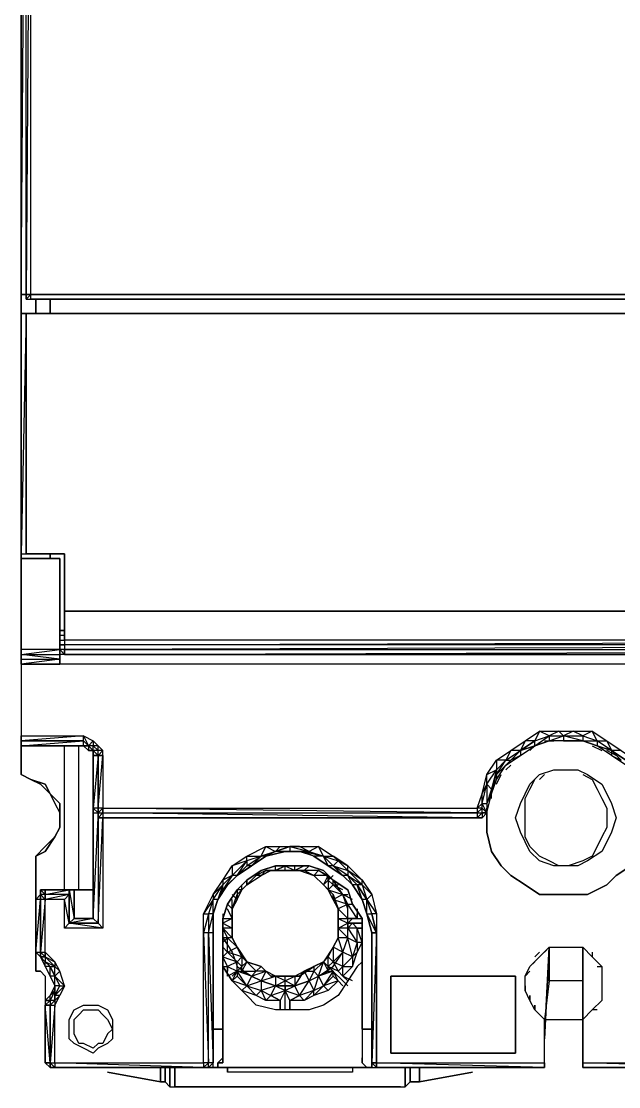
# Model space of a CAD drawing. Extents: x 0 to 106, y 0 to 161.
# Drawn here: x 0 to 38.6, y 0 to 68.8 of the extents above; entities that cross this region are included whole.
import ezdxf

# ---------------------------------------------------------------- set-up
doc = ezdxf.new("R2010")
doc.units = 0

# ---------------------------------------------------------------- blocks, each defined once
blk = doc.blocks.new('cvs-1')
at = {"flags": 128}
for points in [[(-24326.022, 27752.418), (-24326.022, 27750.559), (-24326.022, 27662.759)], [(-24220.615, 27706.194), (-24220.615, 27662.759), (-24220.925, 27662.759), (-24221.235, 27662.759), (-24325.403, 27662.759), (-24325.712, 27662.759), (-24326.022, 27662.759), (-24326.022, 27706.194)], [(-24325.403, 27662.759), (-24221.235, 27662.759), (-24221.235, 27706.194)], [(-24326.022, 27662.759), (-24325.712, 27662.759), (-24325.712, 27706.194), (-24325.403, 27706.194), (-24325.712, 27662.759), (-24325.403, 27662.759), (-24325.403, 27706.194)], [(-24325.712, 27662.759), (-24325.712, 27662.449)], [(-24325.712, 27662.449), (-24325.712, 27662.759)], [(-24325.712, 27662.759), (-24325.712, 27662.449), (-24325.403, 27662.449), (-24221.235, 27662.449), (-24220.925, 27662.449), (-24220.925, 27662.759)], [(-24221.235, 27662.759), (-24221.235, 27662.449), (-24325.403, 27662.449), (-24325.403, 27662.759)], [(-24223.094, 27638.882), (-24323.543, 27638.882), (-24326.022, 27638.882), (-24326.022, 27639.192), (-24326.022, 27639.501), (-24326.022, 27639.811), (-24326.022, 27645.699), (-24326.022, 27661.52), (-24325.712, 27661.52), (-24255.338, 27661.52)], [(-24255.338, 27661.52), (-24325.712, 27661.52), (-24325.712, 27646.009)], [(-24326.022, 27661.52), (-24326.022, 27645.699), (-24326.022, 27639.811)], [(-24325.712, 27661.52), (-24326.022, 27661.52), (-24326.022, 27646.009)], [(-24326.022, 27646.009), (-24325.712, 27646.009)], [(-24220.615, 27631.737), (-24220.615, 27634.234), (-24220.615, 27638.882), (-24220.615, 27639.192), (-24220.615, 27639.501), (-24220.615, 27639.811), (-24220.615, 27644.769), (-24220.615, 27645.079), (-24220.615, 27645.389), (-24220.615, 27645.699), (-24223.094, 27645.699), (-24223.094, 27645.389), (-24223.094, 27645.079), (-24223.094, 27644.769), (-24223.094, 27639.811), (-24223.094, 27639.501), (-24223.094, 27639.192), (-24223.094, 27638.882), (-24323.543, 27638.882), (-24323.543, 27639.501)], [(-24323.543, 27641.051), (-24323.543, 27640.741), (-24323.543, 27640.431), (-24323.543, 27640.121), (-24323.543, 27639.811), (-24323.543, 27639.501), (-24323.543, 27639.811), (-24323.543, 27645.699), (-24323.543, 27639.811), (-24323.543, 27639.501)], [(-24226.502, 27641.051), (-24226.502, 27642.29), (-24323.234, 27642.29), (-24323.234, 27646.009), (-24323.234, 27642.29), (-24226.502, 27642.29), (-24226.502, 27645.079), (-24226.502, 27645.699), (-24226.192, 27646.009), (-24225.573, 27646.009), (-24225.263, 27646.009), (-24224.953, 27646.009), (-24224.643, 27645.699), (-24224.643, 27645.079), (-24224.643, 27642.29), (-24224.643, 27640.431), (-24224.643, 27640.121), (-24224.643, 27639.811), (-24224.643, 27639.501), (-24223.404, 27639.501)], [(-24323.543, 27640.741), (-24323.234, 27640.741)], [(-24323.543, 27640.431), (-24323.234, 27640.431), (-24323.234, 27640.121), (-24225.883, 27640.431), (-24225.883, 27640.121), (-24323.234, 27640.121), (-24323.234, 27639.811)], [(-24323.234, 27639.501), (-24225.883, 27639.811), (-24225.883, 27639.501), (-24323.234, 27639.501), (-24323.234, 27639.811), (-24225.883, 27639.811), (-24225.883, 27640.121), (-24323.234, 27639.811), (-24323.543, 27639.811), (-24323.234, 27639.501), (-24323.543, 27639.501)], [(-24326.022, 27639.501), (-24326.022, 27639.192), (-24323.543, 27639.192)], [(-24326.022, 27639.192), (-24326.022, 27638.882)], [(-24326.022, 27638.882), (-24326.022, 27634.234), (-24326.022, 27631.737)], [(-24326.022, 27638.882), (-24326.022, 27634.234)], [(-24320.755, 27629.568), (-24296.567, 27629.568), (-24296.257, 27630.497), (-24295.948, 27631.737), (-24295.328, 27632.666), (-24294.398, 27633.286), (-24293.469, 27633.924), (-24292.539, 27634.544), (-24291.3, 27634.544), (-24290.37, 27634.544), (-24289.131, 27634.544), (-24288.201, 27633.924), (-24287.271, 27633.286), (-24286.342, 27632.666), (-24285.722, 27631.737), (-24286.342, 27632.047), (-24286.032, 27631.117), (-24285.722, 27631.737), (-24285.412, 27630.497), (-24285.102, 27629.568), (-24285.102, 27629.258), (-24285.102, 27628.948), (-24285.412, 27628.948)], [(-24321.994, 27633.596), (-24325.403, 27633.596), (-24325.712, 27633.596), (-24326.022, 27633.596), (-24326.022, 27633.924), (-24321.994, 27633.924), (-24321.994, 27634.234), (-24326.022, 27633.924), (-24326.022, 27634.234), (-24321.994, 27634.234), (-24321.374, 27633.924), (-24321.064, 27633.596)], [(-24324.473, 27624.3), (-24324.783, 27624.3), (-24324.783, 27623.99), (-24325.093, 27623.68), (-24325.093, 27626.469), (-24324.473, 27626.779), (-24323.853, 27627.709), (-24323.543, 27628.328), (-24323.543, 27629.258), (-24323.543, 27629.878), (-24324.163, 27630.497), (-24324.473, 27631.117), (-24325.403, 27631.427), (-24326.022, 27631.737), (-24326.022, 27634.234), (-24326.022, 27633.924), (-24326.022, 27633.596), (-24321.994, 27633.924), (-24326.022, 27633.924), (-24326.022, 27633.596)], [(-24321.994, 27634.234), (-24321.684, 27633.596), (-24321.374, 27633.924), (-24321.374, 27633.596)], [(-24290.68, 27633.924), (-24290.99, 27633.924), (-24291.919, 27633.924), (-24292.849, 27633.596), (-24293.779, 27633.286), (-24292.849, 27633.596), (-24291.919, 27633.924), (-24290.99, 27634.234)], [(-24292.849, 27633.596), (-24292.849, 27633.924), (-24293.779, 27633.286)], [(-24292.229, 27633.924), (-24291.609, 27633.924)], [(-24286.962, 27632.356), (-24287.891, 27632.976), (-24288.821, 27633.596), (-24289.75, 27633.924), (-24290.99, 27633.924), (-24291.919, 27633.924), (-24290.99, 27634.234), (-24290.99, 27633.924), (-24289.75, 27633.924), (-24288.821, 27633.924), (-24288.821, 27633.596), (-24289.75, 27633.924), (-24288.821, 27633.596), (-24287.891, 27633.286), (-24288.821, 27633.924), (-24288.201, 27633.924), (-24287.891, 27633.286), (-24287.271, 27632.666)], [(-24286.962, 27632.666), (-24287.891, 27633.286), (-24286.962, 27632.666)], [(-24287.271, 27633.286), (-24287.891, 27633.286), (-24287.891, 27632.976), (-24287.271, 27632.666)], [(-24290.06, 27633.924), (-24289.44, 27633.924)], [(-24321.994, 27633.596), (-24325.712, 27633.596), (-24325.403, 27633.596), (-24321.994, 27633.596), (-24321.684, 27633.286), (-24321.374, 27633.286), (-24321.374, 27632.976), (-24321.374, 27629.568), (-24321.374, 27622.441), (-24322.614, 27622.441), (-24322.924, 27622.131)], [(-24323.234, 27624.3), (-24323.234, 27633.596)], [(-24322.304, 27624.3), (-24322.304, 27633.596)], [(-24321.684, 27633.596), (-24321.994, 27633.596)], [(-24321.064, 27632.976), (-24321.374, 27629.568), (-24321.374, 27632.976), (-24321.064, 27632.976), (-24320.755, 27633.286), (-24321.064, 27633.286)], [(-24320.755, 27632.976), (-24320.755, 27633.286), (-24321.064, 27633.596)], [(-24320.755, 27628.948), (-24296.567, 27628.948), (-24296.257, 27628.948), (-24295.948, 27629.258), (-24295.638, 27630.497), (-24295.638, 27630.807), (-24295.948, 27629.878), (-24295.638, 27630.497), (-24295.328, 27631.427), (-24294.708, 27632.356), (-24293.779, 27632.976), (-24292.849, 27633.596), (-24293.159, 27633.286)], [(-24294.708, 27632.666), (-24294.398, 27632.666), (-24293.779, 27633.286), (-24294.088, 27632.976)], [(-24289.131, 27633.596), (-24288.511, 27633.286)], [(-24287.581, 27632.976), (-24288.201, 27633.286)], [(-24295.328, 27632.047), (-24295.328, 27631.737), (-24294.708, 27632.666)], [(-24326.022, 27631.737), (-24325.403, 27631.427), (-24324.473, 27631.117), (-24324.163, 27630.497), (-24323.543, 27629.878), (-24323.543, 27629.258), (-24323.543, 27628.328), (-24323.853, 27627.709), (-24324.473, 27626.779), (-24325.093, 27626.469), (-24325.093, 27623.68), (-24325.093, 27620.272), (-24324.783, 27620.272), (-24324.783, 27623.68)], [(-24296.567, 27629.568), (-24296.257, 27629.878), (-24296.257, 27630.497), (-24295.948, 27631.117), (-24295.948, 27631.737), (-24295.328, 27632.047)], [(-24295.638, 27630.187), (-24295.638, 27630.807), (-24295.948, 27631.117), (-24295.328, 27632.047), (-24295.638, 27630.807)], [(-24295.328, 27631.117), (-24295.018, 27631.737)], [(-24294.708, 27632.047), (-24294.398, 27632.356)], [(-24289.75, 27631.737), (-24289.131, 27631.427), (-24288.821, 27630.807), (-24288.511, 27630.187), (-24288.201, 27629.568), (-24288.201, 27628.328), (-24288.511, 27627.709), (-24288.821, 27627.089), (-24289.131, 27626.469), (-24289.75, 27626.159), (-24290.68, 27625.849), (-24291.3, 27625.849), (-24291.919, 27626.159), (-24292.539, 27626.469), (-24293.159, 27627.089), (-24293.469, 27627.709), (-24293.469, 27628.328), (-24293.469, 27629.568), (-24293.469, 27630.187), (-24293.159, 27630.807), (-24292.849, 27631.427)], [(-24292.539, 27631.427), (-24292.229, 27631.737)], [(-24324.783, 27631.117), (-24324.163, 27630.497), (-24323.853, 27629.878), (-24323.543, 27629.258), (-24323.543, 27628.328), (-24323.853, 27627.709), (-24324.473, 27627.089)], [(-24324.783, 27631.117), (-24324.163, 27630.497), (-24323.853, 27629.878), (-24323.543, 27629.258), (-24323.543, 27628.328), (-24323.853, 27627.709), (-24324.473, 27627.089)], [(-24296.257, 27629.568), (-24296.257, 27629.878), (-24295.948, 27631.117), (-24295.948, 27629.878), (-24295.948, 27629.258), (-24296.257, 27628.948)], [(-24321.374, 27629.568), (-24321.374, 27622.441), (-24321.374, 27629.258), (-24321.374, 27622.441), (-24321.064, 27628.948), (-24321.064, 27622.131), (-24320.755, 27628.948), (-24320.755, 27621.821), (-24323.234, 27621.821), (-24323.234, 27623.68), (-24324.473, 27623.68), (-24324.783, 27623.68)], [(-24321.374, 27629.568), (-24321.064, 27629.258)], [(-24321.374, 27629.258), (-24321.064, 27629.258), (-24321.064, 27628.948), (-24320.755, 27629.258), (-24320.755, 27628.948), (-24296.567, 27628.948), (-24296.257, 27628.948), (-24295.948, 27629.258), (-24296.257, 27629.258), (-24295.948, 27629.258), (-24296.257, 27629.568), (-24296.567, 27629.568), (-24296.567, 27629.258), (-24320.755, 27629.568), (-24321.064, 27629.258), (-24320.755, 27629.258), (-24321.064, 27628.948), (-24321.064, 27629.258)], [(-24295.948, 27628.948), (-24295.948, 27629.568)], [(-24286.652, 27625.849), (-24287.581, 27625.23), (-24288.201, 27624.61), (-24289.44, 27623.99), (-24290.37, 27623.99), (-24291.3, 27623.99), (-24292.539, 27623.99), (-24293.469, 27624.61), (-24294.398, 27625.23), (-24295.018, 27625.849), (-24295.638, 27626.779), (-24295.948, 27628.018), (-24295.948, 27628.948), (-24295.948, 27629.258), (-24295.948, 27628.948), (-24295.948, 27628.018), (-24295.638, 27626.779), (-24295.018, 27625.849), (-24294.398, 27625.23), (-24293.469, 27624.61), (-24292.539, 27623.99), (-24291.3, 27623.99), (-24290.37, 27623.99), (-24289.44, 27623.99), (-24288.201, 27624.61), (-24287.581, 27625.23), (-24286.652, 27625.849)], [(-24323.853, 27613.127), (-24323.853, 27616.845), (-24324.163, 27613.127), (-24323.853, 27613.127), (-24314.248, 27613.127), (-24314.248, 27621.511), (-24314.248, 27622.751), (-24313.628, 27623.99), (-24313.008, 27624.92), (-24312.388, 27625.849), (-24311.459, 27626.469), (-24310.219, 27627.089), (-24309.29, 27627.089), (-24308.05, 27627.089), (-24306.811, 27627.089), (-24305.863, 27626.469)], [(-24312.079, 27625.23), (-24311.149, 27625.849), (-24311.459, 27625.849), (-24310.529, 27626.469), (-24311.149, 27625.849), (-24310.219, 27626.469), (-24310.529, 27626.469), (-24310.219, 27627.089), (-24309.6, 27626.779), (-24310.529, 27626.469), (-24309.6, 27626.779), (-24310.219, 27626.469), (-24308.98, 27626.779), (-24309.6, 27626.779), (-24309.29, 27627.089), (-24308.67, 27627.089), (-24309.6, 27626.779)], [(-24303.384, 27621.511), (-24303.074, 27621.511), (-24303.074, 27613.127), (-24292.229, 27613.127), (-24292.229, 27615.916), (-24292.849, 27616.535), (-24293.159, 27617.155), (-24293.469, 27617.793), (-24293.469, 27618.723), (-24293.159, 27619.342), (-24292.539, 27619.962), (-24291.919, 27620.582), (-24291.3, 27620.582), (-24290.37, 27620.582), (-24289.75, 27620.582), (-24289.131, 27619.962), (-24288.511, 27619.342), (-24288.511, 27618.723), (-24288.511, 27617.793), (-24288.511, 27617.155), (-24289.131, 27616.535), (-24289.75, 27615.916), (-24289.75, 27613.127), (-24278.905, 27613.127)], [(-24303.384, 27613.127), (-24303.384, 27621.511), (-24303.694, 27622.751), (-24304.004, 27623.68), (-24304.624, 27624.61), (-24305.243, 27625.23), (-24306.191, 27625.849), (-24307.121, 27626.469), (-24308.05, 27626.779), (-24308.98, 27626.779), (-24310.219, 27626.469), (-24311.149, 27625.849), (-24312.079, 27625.23), (-24312.698, 27624.61), (-24313.318, 27623.68), (-24313.628, 27622.751), (-24313.628, 27621.511), (-24313.628, 27622.751), (-24313.628, 27623.68), (-24313.938, 27622.751), (-24313.938, 27621.511), (-24313.628, 27622.751), (-24313.938, 27622.751)], [(-24306.501, 27626.469), (-24305.863, 27626.469)], [(-24304.004, 27615.296), (-24304.004, 27621.511), (-24304.004, 27622.441), (-24304.624, 27623.371), (-24304.933, 27624.3), (-24305.863, 27624.92), (-24306.501, 27625.54), (-24307.431, 27625.849), (-24308.67, 27625.849), (-24309.6, 27625.849), (-24310.529, 27625.54), (-24311.459, 27624.92), (-24312.079, 27624.3), (-24312.698, 27623.371), (-24313.008, 27622.441), (-24313.008, 27621.511), (-24313.008, 27615.296), (-24313.008, 27613.437), (-24313.008, 27613.127), (-24313.318, 27613.127), (-24313.318, 27612.817), (-24313.628, 27612.817), (-24313.628, 27613.127), (-24313.938, 27613.127), (-24314.248, 27613.127), (-24314.248, 27612.817), (-24323.853, 27613.127), (-24323.853, 27612.817), (-24324.163, 27612.817), (-24323.853, 27612.817), (-24324.163, 27613.127)], [(-24313.008, 27624.3), (-24312.698, 27624.61), (-24313.318, 27623.68), (-24313.008, 27624.3), (-24313.008, 27624.61), (-24312.388, 27625.23), (-24313.008, 27624.3), (-24312.079, 27625.23), (-24312.698, 27624.61), (-24312.079, 27625.23), (-24312.388, 27625.23), (-24311.459, 27626.159), (-24312.388, 27625.849), (-24312.388, 27625.23), (-24313.008, 27624.92), (-24313.008, 27624.61), (-24313.628, 27623.99), (-24313.628, 27623.68), (-24314.248, 27622.751), (-24313.938, 27622.751), (-24314.248, 27621.511)], [(-24313.008, 27615.296), (-24313.008, 27621.511), (-24313.008, 27622.441), (-24312.698, 27623.371), (-24312.079, 27624.3), (-24311.459, 27624.92), (-24310.529, 27625.54), (-24309.6, 27625.849), (-24308.67, 27625.849), (-24307.431, 27625.849), (-24306.501, 27625.54), (-24305.863, 27624.92), (-24304.933, 27624.3), (-24304.624, 27623.371), (-24304.004, 27622.441), (-24304.004, 27621.511), (-24304.004, 27615.296)], [(-24313.008, 27622.751), (-24313.008, 27622.131), (-24313.008, 27621.201), (-24312.388, 27620.272), (-24312.079, 27619.342), (-24311.149, 27618.723), (-24310.529, 27618.413), (-24309.6, 27618.103), (-24308.36, 27618.103), (-24307.431, 27618.413), (-24306.811, 27618.723), (-24305.863, 27619.342), (-24305.243, 27620.272), (-24304.933, 27621.201), (-24304.933, 27622.131), (-24304.933, 27623.061), (-24305.243, 27623.99), (-24305.863, 27624.92), (-24306.811, 27625.54), (-24306.191, 27625.23), (-24307.121, 27625.23), (-24306.501, 27624.61), (-24306.191, 27625.23)], [(-24312.388, 27623.061), (-24312.388, 27622.441), (-24312.388, 27622.131), (-24312.388, 27623.061), (-24312.079, 27623.99), (-24311.459, 27624.61), (-24310.529, 27625.23), (-24309.909, 27625.54), (-24308.98, 27625.54), (-24308.05, 27625.54), (-24307.121, 27625.23), (-24306.501, 27624.61), (-24305.863, 27623.99), (-24305.553, 27623.061), (-24305.553, 27622.131), (-24305.553, 27621.201), (-24305.863, 27620.582), (-24306.501, 27619.652), (-24307.121, 27619.342), (-24308.05, 27618.723), (-24308.98, 27618.723), (-24309.909, 27618.723), (-24310.529, 27619.342), (-24311.459, 27619.652), (-24312.079, 27620.582), (-24312.388, 27621.201)], [(-24310.219, 27625.54), (-24309.909, 27625.54), (-24310.529, 27625.23), (-24310.219, 27625.54), (-24310.839, 27625.23), (-24310.529, 27625.54)], [(-24309.909, 27625.54), (-24308.98, 27625.54), (-24309.6, 27625.54), (-24310.219, 27625.54), (-24309.909, 27625.54), (-24309.6, 27625.54), (-24309.6, 27625.849)], [(-24308.98, 27625.54), (-24308.98, 27625.849), (-24308.36, 27625.54), (-24308.36, 27625.849)], [(-24307.74, 27625.849), (-24308.36, 27625.54), (-24307.74, 27625.54), (-24307.431, 27625.849)], [(-24305.553, 27626.159), (-24304.933, 27625.54), (-24304.933, 27625.849), (-24304.004, 27624.92)], [(-24311.769, 27624.3), (-24311.459, 27624.61), (-24311.459, 27624.92), (-24311.459, 27624.61), (-24311.149, 27624.92)], [(-24306.501, 27624.61), (-24305.863, 27623.99), (-24306.191, 27624.3), (-24305.863, 27624.61), (-24306.191, 27624.92)], [(-24305.553, 27621.821), (-24305.553, 27622.441), (-24304.933, 27622.131), (-24304.933, 27622.441), (-24304.933, 27623.371), (-24305.243, 27623.99), (-24305.863, 27624.61), (-24305.863, 27624.92)], [(-24304.004, 27624.92), (-24303.384, 27623.99), (-24303.074, 27622.751), (-24303.074, 27621.511), (-24303.384, 27622.751)], [(-24322.924, 27622.131), (-24323.234, 27623.68), (-24322.924, 27623.99), (-24324.473, 27623.68), (-24324.473, 27623.99), (-24324.473, 27624.3), (-24324.473, 27623.99), (-24324.473, 27623.68), (-24324.783, 27623.99)], [(-24322.924, 27622.131), (-24322.924, 27624.3), (-24322.614, 27622.441), (-24322.614, 27624.3), (-24324.473, 27624.3), (-24322.614, 27624.3), (-24324.473, 27624.3), (-24322.614, 27624.3), (-24321.374, 27624.3), (-24322.614, 27624.3), (-24322.614, 27622.441)], [(-24312.388, 27623.061), (-24312.079, 27623.99), (-24312.079, 27623.68), (-24311.769, 27624.3), (-24312.079, 27624.3), (-24312.079, 27623.68), (-24312.388, 27623.99)], [(-24311.769, 27624.3), (-24311.769, 27624.61)], [(-24305.243, 27624.3), (-24305.863, 27624.61), (-24305.553, 27624.61)], [(-24324.783, 27623.68), (-24324.783, 27623.99), (-24325.093, 27623.68)], [(-24312.388, 27623.061), (-24312.388, 27623.68)], [(-24304.624, 27623.68), (-24305.243, 27623.99), (-24304.933, 27623.99)], [(-24303.694, 27622.751), (-24303.694, 27623.68)], [(-24313.008, 27620.892), (-24312.698, 27621.201), (-24313.008, 27621.821), (-24313.008, 27622.131), (-24313.008, 27622.441), (-24312.388, 27622.441), (-24312.698, 27623.061)], [(-24312.388, 27622.441), (-24312.388, 27623.061), (-24312.698, 27623.371)], [(-24312.388, 27621.201), (-24312.388, 27621.821), (-24312.388, 27622.131), (-24312.388, 27623.061)], [(-24304.933, 27621.821), (-24304.624, 27622.131), (-24304.933, 27622.131), (-24304.624, 27622.441), (-24304.933, 27622.441), (-24304.314, 27622.441), (-24304.933, 27623.371), (-24304.624, 27623.371)], [(-24304.314, 27623.061), (-24304.314, 27622.441), (-24304.624, 27622.441), (-24304.004, 27622.441)], [(-24322.924, 27622.131), (-24321.064, 27622.131), (-24320.755, 27621.821), (-24322.924, 27622.131), (-24323.234, 27621.821)], [(-24321.064, 27622.131), (-24321.374, 27622.441), (-24322.924, 27622.131)], [(-24306.191, 27619.962), (-24305.863, 27620.582), (-24305.863, 27619.652), (-24305.553, 27619.032), (-24305.243, 27619.342), (-24305.863, 27619.652), (-24305.243, 27620.272), (-24305.553, 27621.201), (-24305.553, 27621.821), (-24305.553, 27621.201), (-24305.553, 27622.131), (-24305.553, 27621.821), (-24304.933, 27621.201), (-24304.933, 27621.821), (-24305.553, 27621.821), (-24304.933, 27622.131), (-24304.933, 27621.821)], [(-24304.933, 27622.131), (-24304.004, 27622.131), (-24304.624, 27622.131), (-24304.314, 27621.821)], [(-24304.314, 27622.441), (-24304.314, 27622.751)], [(-24304.004, 27620.892), (-24304.314, 27621.821)], [(-24312.388, 27618.413), (-24312.079, 27619.032), (-24311.769, 27619.342), (-24312.079, 27619.032), (-24312.698, 27618.723), (-24312.698, 27619.342), (-24312.079, 27619.032), (-24312.079, 27619.652), (-24312.698, 27620.272), (-24312.698, 27621.201), (-24313.008, 27621.201)], [(-24305.243, 27619.342), (-24304.624, 27619.962), (-24305.243, 27620.272), (-24304.933, 27621.201), (-24305.553, 27621.201)], [(-24325.093, 27620.272), (-24324.783, 27619.962), (-24324.473, 27619.342), (-24324.163, 27618.723), (-24323.853, 27618.103), (-24324.163, 27617.465), (-24324.473, 27617.155), (-24324.473, 27616.845), (-24324.473, 27613.127), (-24324.163, 27612.817), (-24323.853, 27612.817), (-24314.248, 27612.817), (-24313.938, 27612.817), (-24313.628, 27612.817), (-24313.628, 27613.127)], [(-24323.234, 27618.103), (-24323.543, 27619.032), (-24323.853, 27619.652), (-24324.473, 27620.272)], [(-24313.008, 27620.582), (-24312.698, 27620.272), (-24313.008, 27619.962)], [(-24311.769, 27619.962), (-24312.079, 27620.582), (-24311.459, 27619.652), (-24311.769, 27619.962), (-24311.459, 27619.652), (-24310.839, 27619.032), (-24310.529, 27619.342), (-24310.219, 27619.032), (-24310.529, 27618.413), (-24310.529, 27617.793)], [(-24305.553, 27618.413), (-24306.501, 27618.103), (-24305.863, 27618.723), (-24305.553, 27618.413), (-24305.863, 27619.032), (-24306.191, 27619.342), (-24305.863, 27619.652), (-24306.191, 27619.962), (-24305.863, 27620.582), (-24306.501, 27619.652), (-24306.191, 27619.032), (-24306.191, 27619.342)], [(-24305.243, 27618.723), (-24305.243, 27619.342), (-24305.243, 27620.272), (-24305.863, 27620.582)], [(-24292.849, 27619.962), (-24292.539, 27620.272)], [(-24292.229, 27620.272), (-24291.919, 27620.582)], [(-24291.3, 27620.582), (-24290.99, 27620.582)], [(-24290.68, 27620.582), (-24290.37, 27620.582)], [(-24290.06, 27620.582), (-24289.75, 27620.582)], [(-24289.131, 27620.272), (-24289.131, 27619.962)], [(-24324.783, 27619.962), (-24324.473, 27619.342), (-24324.473, 27619.652), (-24324.783, 27619.962), (-24324.473, 27619.962), (-24324.473, 27619.652)], [(-24313.008, 27619.342), (-24312.698, 27619.342), (-24312.698, 27619.032)], [(-24312.388, 27618.723), (-24311.769, 27619.342)], [(-24304.314, 27619.342), (-24304.933, 27618.413), (-24305.553, 27617.465), (-24306.501, 27616.845), (-24307.431, 27616.535), (-24308.67, 27616.535), (-24309.6, 27616.535), (-24310.839, 27616.845), (-24311.459, 27617.465), (-24312.388, 27618.413)], [(-24304.314, 27619.342), (-24304.933, 27618.413), (-24305.553, 27617.465), (-24306.501, 27616.845), (-24307.431, 27616.535), (-24308.67, 27616.535), (-24309.6, 27616.535), (-24310.839, 27616.845), (-24311.459, 27617.465), (-24312.388, 27618.413)], [(-24308.98, 27616.535), (-24308.98, 27618.103), (-24308.98, 27617.793), (-24308.36, 27618.103), (-24308.98, 27618.103), (-24308.98, 27618.413), (-24309.6, 27618.723), (-24308.98, 27618.723), (-24309.909, 27618.723), (-24309.6, 27618.723), (-24309.6, 27618.103), (-24310.529, 27618.413), (-24309.6, 27618.723), (-24310.219, 27619.032), (-24309.909, 27618.723), (-24310.529, 27619.342)], [(-24307.121, 27619.342), (-24307.121, 27619.032), (-24306.811, 27618.723), (-24306.501, 27618.103), (-24306.191, 27617.793), (-24307.121, 27617.465), (-24307.74, 27617.155), (-24308.67, 27617.155), (-24308.05, 27617.465), (-24308.67, 27617.155), (-24308.98, 27617.793), (-24308.05, 27617.465), (-24308.36, 27618.103)], [(-24308.36, 27618.723), (-24307.74, 27619.032), (-24308.05, 27618.723), (-24307.121, 27619.342), (-24307.74, 27619.032), (-24307.121, 27619.032), (-24307.431, 27618.413), (-24306.811, 27618.723), (-24307.121, 27617.793), (-24306.501, 27618.103), (-24307.121, 27617.465), (-24307.121, 27617.793), (-24308.05, 27617.465)], [(-24306.811, 27618.723), (-24306.501, 27619.652), (-24307.121, 27619.032)], [(-24304.933, 27618.413), (-24305.243, 27618.723), (-24305.553, 27619.032), (-24306.191, 27619.342), (-24304.933, 27618.103)], [(-24293.159, 27619.342), (-24292.849, 27619.652)], [(-24288.821, 27619.342), (-24288.511, 27619.342)], [(-24324.473, 27618.723), (-24324.783, 27619.032), (-24325.093, 27619.032), (-24324.783, 27619.032), (-24324.473, 27618.723), (-24324.473, 27613.437)], [(-24325.093, 27619.032), (-24324.783, 27619.032), (-24324.473, 27618.723), (-24324.473, 27613.437)], [(-24323.853, 27618.723), (-24323.543, 27618.103), (-24323.853, 27618.103), (-24323.853, 27617.465), (-24323.543, 27618.103), (-24323.234, 27618.103), (-24323.543, 27617.465), (-24323.853, 27617.465), (-24323.853, 27617.155)], [(-24311.769, 27619.032), (-24310.839, 27619.032), (-24311.149, 27618.723), (-24311.459, 27618.103)], [(-24311.459, 27618.103), (-24310.529, 27618.413), (-24311.149, 27618.723), (-24310.219, 27619.032), (-24310.839, 27619.032)], [(-24309.6, 27618.103), (-24308.98, 27618.413), (-24309.6, 27618.723)], [(-24308.98, 27618.413), (-24308.98, 27618.723)], [(-24305.553, 27618.413), (-24305.863, 27618.723), (-24305.863, 27619.032), (-24306.501, 27618.103)], [(-24304.624, 27618.413), (-24305.243, 27618.723)], [(-24303.384, 27612.817), (-24303.074, 27612.817), (-24303.384, 27613.127), (-24303.384, 27612.817), (-24303.074, 27612.817), (-24292.229, 27612.817), (-24292.229, 27613.127), (-24292.229, 27615.916), (-24292.849, 27616.535), (-24292.849, 27616.845), (-24292.849, 27616.535), (-24293.159, 27617.155), (-24293.159, 27617.465), (-24293.159, 27617.155), (-24293.469, 27617.793), (-24293.469, 27618.103), (-24293.469, 27617.793), (-24293.469, 27618.723)], [(-24302.145, 27618.413), (-24302.145, 27614.056), (-24302.145, 27613.747), (-24301.835, 27613.747), (-24294.398, 27613.747), (-24294.088, 27613.747), (-24294.088, 27614.056), (-24294.088, 27618.413), (-24294.088, 27618.723), (-24294.398, 27618.723), (-24301.835, 27618.723), (-24302.145, 27618.723), (-24302.145, 27618.413), (-24302.145, 27614.056)], [(-24288.511, 27618.723), (-24288.511, 27618.413)], [(-24310.529, 27617.793), (-24309.909, 27617.465), (-24309.29, 27617.155), (-24310.219, 27617.155), (-24310.839, 27617.465), (-24311.769, 27617.793), (-24311.459, 27618.103), (-24312.388, 27618.413), (-24311.769, 27617.793)], [(-24306.191, 27617.793), (-24305.553, 27618.413)], [(-24288.511, 27618.103), (-24288.511, 27617.793)], [(-24288.511, 27617.465), (-24288.511, 27617.155)], [(-24324.473, 27616.845), (-24324.163, 27617.155), (-24324.163, 27616.845), (-24323.853, 27616.845)], [(-24324.163, 27613.127), (-24324.473, 27613.127), (-24324.163, 27613.127), (-24324.473, 27616.845)], [(-24323.853, 27617.155), (-24324.163, 27617.155)], [(-24324.473, 27615.916), (-24324.473, 27613.437)], [(-24324.473, 27613.437), (-24324.473, 27615.916)], [(-24289.75, 27615.916), (-24289.75, 27613.127), (-24289.75, 27612.817)], [(-24288.821, 27616.535), (-24289.131, 27616.535)], [(-24313.628, 27612.817), (-24313.318, 27612.817), (-24313.318, 27613.127), (-24313.008, 27613.437), (-24313.008, 27615.296)], [(-24304.004, 27615.296), (-24304.004, 27613.437), (-24304.004, 27613.127)], [(-24304.004, 27615.296), (-24304.004, 27613.437), (-24304.004, 27613.127)], [(-24324.473, 27613.127), (-24324.473, 27613.437)], [(-24313.318, 27612.817), (-24313.318, 27613.127), (-24313.008, 27613.127), (-24313.008, 27613.437)], [(-24304.004, 27613.127), (-24304.004, 27613.437)], [(-24323.853, 27612.817), (-24314.248, 27612.817)], [(-24316.726, 27611.887), (-24317.036, 27611.887), (-24317.036, 27612.817), (-24317.036, 27611.887), (-24320.445, 27612.507), (-24317.036, 27611.887), (-24316.726, 27611.887), (-24316.417, 27611.578), (-24316.107, 27611.578), (-24315.797, 27611.578)], [(-24316.726, 27612.817), (-24316.726, 27611.887), (-24316.417, 27611.578), (-24316.417, 27612.817), (-24316.417, 27611.578), (-24316.107, 27611.578), (-24316.107, 27612.817), (-24316.107, 27611.578), (-24301.215, 27611.578)], [(-24316.417, 27612.817), (-24316.417, 27611.578)], [(-24316.107, 27611.887), (-24316.107, 27611.578), (-24316.107, 27612.817), (-24316.107, 27611.578), (-24301.215, 27611.578)], [(-24314.248, 27612.817), (-24313.938, 27612.817)], [(-24304.624, 27612.817), (-24304.624, 27612.507), (-24312.698, 27612.507)], [(-24312.698, 27612.817), (-24312.698, 27612.507)], [(-24292.229, 27613.127), (-24292.229, 27612.817), (-24303.074, 27613.127), (-24303.074, 27612.817), (-24292.229, 27612.817)], [(-24289.75, 27612.817), (-24278.905, 27612.817), (-24289.75, 27613.127), (-24289.75, 27612.817), (-24278.905, 27612.817), (-24278.595, 27612.817), (-24278.285, 27612.817), (-24278.285, 27613.127), (-24278.595, 27613.127), (-24278.285, 27613.127), (-24278.285, 27612.817), (-24278.595, 27612.817), (-24278.285, 27613.127), (-24278.285, 27612.817)], [(-24301.215, 27611.578), (-24301.215, 27611.887)], [(-24316.107, 27611.578), (-24313.938, 27611.578)], [(-24316.107, 27611.578), (-24315.797, 27611.578), (-24301.525, 27611.578)], [(-24301.525, 27611.578), (-24315.797, 27611.578)]]:
    blk.add_lwpolyline(points, dxfattribs=at)
for points in [[(-24326.022, 27706.194), (-24326.022, 27662.759), (-24326.022, 27706.194)], [(-24326.022, 27706.194), (-24326.022, 27662.759), (-24325.712, 27706.194)], [(-24326.022, 27661.52), (-24326.022, 27662.759)], [(-24325.712, 27662.449), (-24325.712, 27662.759)], [(-24325.712, 27662.449), (-24325.403, 27662.449), (-24325.403, 27662.759), (-24325.712, 27662.449)], [(-24325.093, 27661.52), (-24325.093, 27662.449)], [(-24324.163, 27661.52), (-24324.163, 27662.449)], [(-24326.022, 27661.52), (-24325.712, 27661.52)], [(-24326.022, 27661.52), (-24326.022, 27646.009)], [(-24326.022, 27646.009), (-24325.712, 27646.009), (-24325.712, 27661.52), (-24326.022, 27646.009)], [(-24325.712, 27661.52), (-24326.022, 27661.52), (-24325.712, 27661.52)], [(-24326.022, 27661.52), (-24325.712, 27661.52), (-24326.022, 27661.52), (-24325.712, 27661.52)], [(-24325.712, 27661.52), (-24255.338, 27661.52)], [(-24325.712, 27661.52), (-24255.338, 27661.52)], [(-24323.543, 27645.699), (-24326.022, 27645.699), (-24323.543, 27645.699)], [(-24323.234, 27646.009), (-24325.712, 27646.009)], [(-24324.163, 27645.699), (-24324.163, 27646.009)], [(-24323.543, 27641.051), (-24323.543, 27645.699)], [(-24226.502, 27641.051), (-24225.883, 27641.051), (-24225.883, 27640.431), (-24323.234, 27640.431), (-24323.234, 27642.29), (-24323.234, 27640.431), (-24323.234, 27640.121), (-24323.234, 27639.811), (-24323.234, 27639.501), (-24225.883, 27639.501), (-24225.883, 27639.811), (-24225.883, 27640.121), (-24225.883, 27640.431), (-24225.883, 27641.051)], [(-24323.543, 27641.361), (-24323.543, 27641.051)], [(-24323.543, 27641.051), (-24323.234, 27641.051)], [(-24323.234, 27640.121), (-24323.543, 27640.121)], [(-24326.022, 27639.811), (-24326.022, 27639.501), (-24323.543, 27639.811)], [(-24326.022, 27639.501), (-24323.543, 27639.501), (-24323.543, 27639.192), (-24326.022, 27639.501)], [(-24323.543, 27638.882), (-24323.543, 27639.192), (-24323.543, 27639.501)], [(-24323.543, 27638.882), (-24323.543, 27639.192), (-24326.022, 27638.882)], [(-24326.022, 27638.882), (-24323.543, 27638.882)], [(-24292.539, 27634.544), (-24292.849, 27633.924), (-24291.919, 27634.234)], [(-24291.3, 27634.544), (-24291.919, 27634.234), (-24290.99, 27634.234)], [(-24290.37, 27634.544), (-24290.99, 27634.234), (-24289.75, 27634.234)], [(-24289.75, 27634.234), (-24288.821, 27633.924), (-24289.131, 27634.544)], [(-24321.994, 27633.596), (-24325.712, 27633.596), (-24326.022, 27633.596), (-24321.994, 27633.596), (-24321.994, 27633.924), (-24321.684, 27633.596)], [(-24293.469, 27633.924), (-24293.779, 27633.286), (-24292.849, 27633.924)], [(-24292.849, 27633.596), (-24291.919, 27634.234), (-24291.919, 27633.924), (-24292.849, 27633.596)], [(-24290.99, 27634.234), (-24289.75, 27634.234), (-24289.75, 27633.924), (-24290.99, 27634.234)], [(-24321.994, 27633.596), (-24321.684, 27633.596), (-24321.684, 27633.286)], [(-24321.684, 27633.596), (-24321.374, 27633.286), (-24321.684, 27633.286), (-24321.374, 27633.286), (-24321.374, 27633.596)], [(-24321.374, 27633.286), (-24321.064, 27632.976), (-24321.374, 27632.976), (-24321.064, 27632.976), (-24321.064, 27633.286), (-24321.064, 27633.596), (-24321.374, 27633.596), (-24321.064, 27633.286)], [(-24321.374, 27633.286), (-24321.374, 27632.976)], [(-24294.398, 27633.286), (-24294.708, 27632.666), (-24293.779, 27633.286)], [(-24293.779, 27632.976), (-24294.398, 27632.666), (-24293.779, 27633.286)], [(-24288.821, 27633.596), (-24287.891, 27633.286), (-24288.821, 27633.596)], [(-24321.064, 27632.976), (-24321.064, 27629.568), (-24321.374, 27629.568), (-24321.064, 27629.258), (-24321.064, 27629.568)], [(-24320.755, 27632.976), (-24321.064, 27632.976), (-24320.755, 27632.976)], [(-24321.064, 27629.568), (-24320.755, 27632.976), (-24320.755, 27629.568), (-24321.064, 27629.568)], [(-24295.328, 27632.666), (-24295.328, 27632.047), (-24294.708, 27632.666)], [(-24294.708, 27632.356), (-24295.328, 27631.737), (-24294.398, 27632.666)], [(-24324.783, 27631.117), (-24325.403, 27631.427), (-24326.022, 27631.737), (-24325.403, 27631.427)], [(-24295.328, 27631.427), (-24295.638, 27630.807), (-24295.328, 27631.737)], [(-24294.088, 27628.948), (-24293.779, 27629.878), (-24293.469, 27630.497), (-24293.159, 27631.117), (-24292.539, 27631.737), (-24291.609, 27632.047), (-24290.99, 27632.047), (-24290.06, 27632.047), (-24289.44, 27631.737), (-24288.511, 27631.117), (-24288.201, 27630.497), (-24287.891, 27629.878), (-24287.581, 27628.948), (-24287.891, 27628.018), (-24288.201, 27627.399), (-24288.511, 27626.779), (-24289.44, 27626.159), (-24290.06, 27625.849), (-24290.99, 27625.849), (-24291.609, 27625.849), (-24292.539, 27626.159), (-24293.159, 27626.779), (-24293.469, 27627.399), (-24293.779, 27628.018)], [(-24287.891, 27628.018), (-24288.201, 27627.399), (-24288.511, 27626.779), (-24289.44, 27626.159), (-24290.06, 27625.849), (-24290.99, 27625.849), (-24291.609, 27625.849), (-24292.539, 27626.159), (-24293.159, 27626.779), (-24293.469, 27627.399), (-24293.779, 27628.018), (-24294.088, 27628.948), (-24293.779, 27629.878), (-24293.469, 27630.497), (-24293.159, 27631.117), (-24292.539, 27631.737), (-24291.609, 27632.047), (-24290.99, 27632.047), (-24290.06, 27632.047), (-24289.44, 27631.737), (-24288.511, 27631.117), (-24288.201, 27630.497), (-24287.891, 27629.878), (-24287.581, 27628.948)], [(-24295.948, 27629.258), (-24296.257, 27629.878), (-24295.948, 27629.878), (-24295.948, 27629.258)], [(-24321.374, 27629.258), (-24321.374, 27629.568)], [(-24321.064, 27629.568), (-24321.064, 27629.258)], [(-24321.064, 27628.948), (-24321.064, 27629.258), (-24321.064, 27628.948)], [(-24320.755, 27629.258), (-24320.755, 27629.568), (-24320.755, 27629.258)], [(-24296.567, 27628.948), (-24320.755, 27629.258), (-24296.567, 27629.258), (-24296.567, 27628.948)], [(-24296.567, 27629.258), (-24296.257, 27629.258), (-24296.257, 27629.568), (-24296.567, 27629.258)], [(-24296.567, 27628.948), (-24296.257, 27629.258), (-24296.257, 27628.948), (-24296.567, 27628.948)], [(-24295.948, 27628.948), (-24295.948, 27629.258)], [(-24321.064, 27628.948), (-24320.755, 27628.948)], [(-24320.755, 27628.948), (-24321.064, 27628.948)], [(-24320.755, 27628.948), (-24296.567, 27628.948), (-24320.755, 27628.948)], [(-24325.093, 27626.469), (-24324.473, 27627.089)], [(-24309.6, 27626.779), (-24308.67, 27627.089), (-24307.431, 27626.779), (-24308.05, 27627.089), (-24308.67, 27627.089), (-24308.67, 27626.779), (-24308.98, 27626.779), (-24308.05, 27626.779), (-24308.67, 27626.779)], [(-24306.501, 27626.469), (-24306.811, 27627.089), (-24307.431, 27626.779), (-24306.501, 27626.469), (-24307.74, 27626.779), (-24306.501, 27626.469), (-24307.121, 27626.469), (-24306.191, 27625.849)], [(-24325.093, 27619.032), (-24325.093, 27624.61), (-24325.093, 27626.469), (-24325.093, 27624.61)], [(-24311.459, 27626.469), (-24310.529, 27626.469), (-24311.459, 27626.159), (-24311.459, 27625.849), (-24312.079, 27625.23), (-24311.459, 27626.159)], [(-24308.67, 27626.779), (-24307.74, 27626.779), (-24307.121, 27626.469), (-24308.05, 27626.779), (-24307.74, 27626.779), (-24307.431, 27626.779)], [(-24306.501, 27626.469), (-24305.553, 27626.159), (-24305.863, 27625.849), (-24306.191, 27625.849), (-24305.243, 27625.23), (-24305.863, 27625.849)], [(-24305.863, 27626.469), (-24305.553, 27626.159), (-24304.933, 27625.849)], [(-24308.98, 27625.849), (-24309.6, 27625.54)], [(-24308.98, 27625.54), (-24308.05, 27625.54), (-24308.36, 27625.54), (-24308.98, 27625.54)], [(-24307.74, 27625.54), (-24308.05, 27625.54), (-24307.121, 27625.23)], [(-24307.74, 27625.54), (-24307.121, 27625.23), (-24306.811, 27625.54)], [(-24305.863, 27625.849), (-24304.933, 27625.54), (-24304.933, 27625.23), (-24305.243, 27625.23), (-24304.624, 27624.61), (-24304.933, 27625.23)], [(-24304.933, 27625.54), (-24304.004, 27624.61), (-24304.004, 27624.92)], [(-24311.459, 27624.61), (-24310.529, 27625.23), (-24310.839, 27625.23)], [(-24306.501, 27624.61), (-24307.121, 27625.23), (-24306.501, 27624.61)], [(-24306.191, 27625.23), (-24306.191, 27624.92), (-24306.191, 27624.3), (-24306.501, 27624.61), (-24306.191, 27624.92)], [(-24306.191, 27624.92), (-24305.863, 27625.23)], [(-24304.933, 27625.23), (-24304.004, 27624.61), (-24304.314, 27624.61), (-24304.624, 27624.61), (-24304.004, 27623.68), (-24304.314, 27624.61)], [(-24324.783, 27624.3), (-24324.783, 27623.99), (-24324.783, 27623.68), (-24324.783, 27623.99)], [(-24324.783, 27624.3), (-24324.473, 27623.99), (-24324.783, 27623.99), (-24324.783, 27624.3), (-24324.473, 27624.3)], [(-24322.924, 27623.99), (-24324.473, 27623.99), (-24322.924, 27624.3), (-24322.924, 27623.99)], [(-24322.924, 27624.3), (-24324.473, 27624.3), (-24322.614, 27624.3), (-24322.924, 27624.3)], [(-24313.008, 27624.61), (-24313.318, 27623.68), (-24313.628, 27622.751), (-24313.318, 27623.68), (-24313.628, 27623.68)], [(-24311.769, 27624.3), (-24312.079, 27623.99), (-24311.459, 27624.61)], [(-24306.191, 27624.3), (-24305.243, 27623.99), (-24305.863, 27623.68), (-24306.191, 27624.3)], [(-24304.314, 27624.61), (-24303.694, 27623.68), (-24304.004, 27623.68), (-24303.694, 27622.751), (-24303.694, 27623.68), (-24303.384, 27623.99), (-24304.004, 27624.61), (-24303.694, 27623.68)], [(-24325.093, 27623.68), (-24325.093, 27620.272), (-24324.783, 27623.68)], [(-24324.783, 27620.272), (-24324.783, 27623.68)], [(-24324.473, 27623.68), (-24324.783, 27620.272), (-24324.473, 27620.272)], [(-24322.924, 27623.99), (-24322.924, 27622.131)], [(-24312.079, 27623.68), (-24312.388, 27623.061)], [(-24305.863, 27623.68), (-24305.863, 27623.99), (-24305.553, 27623.061)], [(-24305.553, 27623.061), (-24305.863, 27623.68), (-24304.933, 27623.371), (-24305.553, 27623.061)], [(-24303.384, 27621.511), (-24303.074, 27621.511), (-24303.694, 27622.751), (-24303.384, 27622.751), (-24303.694, 27623.68), (-24303.074, 27622.751), (-24303.384, 27622.751), (-24303.074, 27621.511)], [(-24305.553, 27622.441), (-24304.933, 27622.441), (-24305.553, 27623.061), (-24305.553, 27622.131), (-24305.553, 27622.441), (-24305.553, 27623.061)], [(-24322.924, 27622.131), (-24321.064, 27622.131)], [(-24322.614, 27622.441), (-24321.374, 27622.441)], [(-24322.614, 27622.441), (-24321.374, 27622.441)], [(-24313.628, 27621.511), (-24313.628, 27622.751)], [(-24313.008, 27622.131), (-24312.388, 27621.821), (-24313.008, 27621.821), (-24312.388, 27621.201), (-24312.698, 27621.201), (-24312.079, 27620.582), (-24311.769, 27619.962), (-24311.769, 27619.342), (-24312.079, 27619.652), (-24311.769, 27619.962), (-24312.698, 27620.272), (-24312.079, 27620.582), (-24312.388, 27621.201), (-24312.388, 27621.821), (-24312.388, 27622.441)], [(-24312.388, 27622.131), (-24312.388, 27621.201)], [(-24303.694, 27622.751), (-24303.384, 27621.511)], [(-24314.248, 27621.511), (-24313.938, 27613.127), (-24313.938, 27621.511)], [(-24313.628, 27613.127), (-24313.628, 27621.511), (-24313.938, 27621.511)], [(-24313.628, 27621.511), (-24313.628, 27613.127)], [(-24304.933, 27621.821), (-24304.314, 27620.892), (-24304.314, 27621.821)], [(-24304.004, 27621.821), (-24304.314, 27621.821)], [(-24303.384, 27621.511), (-24303.384, 27613.127)], [(-24303.384, 27613.127), (-24303.074, 27613.127), (-24303.074, 27621.511), (-24303.384, 27613.127)], [(-24312.388, 27621.201), (-24312.079, 27620.582)], [(-24305.553, 27621.201), (-24305.863, 27620.582)], [(-24304.933, 27621.201), (-24304.314, 27620.892), (-24304.624, 27619.962)], [(-24304.314, 27620.892), (-24304.314, 27620.272), (-24304.004, 27620.892)], [(-24324.783, 27620.272), (-24324.783, 27619.962), (-24325.093, 27620.272), (-24324.783, 27619.962)], [(-24324.783, 27620.272), (-24324.473, 27619.962), (-24324.783, 27619.962)], [(-24324.473, 27620.272), (-24324.473, 27619.962)], [(-24304.624, 27619.962), (-24304.624, 27619.342), (-24304.314, 27620.272)], [(-24292.229, 27615.916), (-24292.229, 27614.676), (-24291.919, 27620.582), (-24292.229, 27614.676)], [(-24289.75, 27618.413), (-24291.919, 27618.413), (-24291.919, 27620.582), (-24291.919, 27618.413), (-24292.229, 27615.916), (-24289.75, 27615.916), (-24289.75, 27612.817), (-24289.75, 27620.582), (-24289.75, 27618.413), (-24289.75, 27615.916), (-24289.75, 27612.817), (-24289.75, 27620.582)], [(-24324.473, 27619.962), (-24323.853, 27619.652), (-24323.853, 27619.342)], [(-24324.163, 27619.342), (-24323.853, 27619.342), (-24324.473, 27619.652), (-24324.163, 27619.342), (-24324.473, 27619.342), (-24324.163, 27618.723)], [(-24323.853, 27618.723), (-24324.163, 27619.342)], [(-24323.853, 27618.723), (-24323.853, 27619.342), (-24323.543, 27619.032)], [(-24313.008, 27619.962), (-24312.079, 27619.652), (-24312.698, 27619.342)], [(-24313.008, 27619.652), (-24313.008, 27619.342), (-24312.388, 27618.413), (-24313.008, 27619.342)], [(-24311.769, 27619.342), (-24311.459, 27619.652), (-24311.769, 27619.032)], [(-24310.529, 27619.342), (-24311.459, 27619.652), (-24310.529, 27619.342)], [(-24306.501, 27619.652), (-24307.121, 27619.342)], [(-24306.501, 27619.652), (-24306.191, 27619.342), (-24306.191, 27619.962), (-24306.501, 27619.652)], [(-24305.243, 27619.342), (-24304.624, 27619.342), (-24305.243, 27618.723)], [(-24304.314, 27619.342), (-24304.004, 27619.652)], [(-24323.853, 27618.723), (-24324.163, 27618.723), (-24323.853, 27618.103)], [(-24323.853, 27617.793), (-24323.853, 27618.103), (-24323.853, 27618.723), (-24323.234, 27618.103), (-24323.853, 27617.465)], [(-24312.079, 27619.032), (-24312.079, 27618.723), (-24312.388, 27618.413), (-24312.079, 27618.723), (-24311.459, 27618.103)], [(-24312.079, 27619.032), (-24311.769, 27619.032), (-24311.149, 27618.723), (-24312.079, 27619.032)], [(-24308.36, 27618.723), (-24308.05, 27618.723), (-24308.98, 27618.723)], [(-24308.98, 27618.413), (-24308.36, 27618.723), (-24308.36, 27618.103)], [(-24308.36, 27618.103), (-24307.74, 27619.032), (-24307.431, 27618.413), (-24308.36, 27618.103)], [(-24306.811, 27618.723), (-24306.191, 27619.032), (-24305.863, 27619.032), (-24306.811, 27618.723)], [(-24302.145, 27613.747), (-24302.145, 27614.056), (-24302.145, 27618.413), (-24302.145, 27618.723), (-24301.835, 27618.723), (-24294.398, 27618.723), (-24294.088, 27618.723), (-24294.088, 27618.413), (-24294.088, 27614.056), (-24294.088, 27613.747), (-24294.398, 27613.747), (-24301.835, 27613.747)], [(-24293.159, 27619.032), (-24293.469, 27618.723)], [(-24324.163, 27617.155), (-24324.163, 27616.845), (-24323.853, 27617.155), (-24323.853, 27617.793), (-24323.853, 27618.103), (-24324.163, 27617.465), (-24323.853, 27617.793)], [(-24311.459, 27618.103), (-24310.529, 27617.793), (-24310.839, 27617.465)], [(-24310.529, 27617.793), (-24310.219, 27617.155), (-24309.909, 27617.465), (-24309.6, 27618.103)], [(-24309.6, 27618.103), (-24308.98, 27617.793), (-24308.98, 27618.103)], [(-24308.05, 27617.465), (-24307.431, 27618.413), (-24307.121, 27617.793), (-24307.74, 27617.155)], [(-24305.553, 27618.413), (-24305.243, 27618.103)], [(-24292.229, 27615.916), (-24289.75, 27615.916), (-24289.75, 27618.413), (-24291.919, 27618.413)], [(-24324.163, 27617.155), (-24324.163, 27617.465), (-24324.473, 27617.155)], [(-24323.853, 27617.155), (-24323.853, 27616.845), (-24323.543, 27617.465)], [(-24309.909, 27617.465), (-24308.98, 27617.793), (-24309.29, 27617.155)], [(-24324.473, 27617.155), (-24324.473, 27616.845), (-24324.163, 27617.155)], [(-24324.163, 27616.845), (-24324.473, 27616.845)], [(-24324.473, 27613.127), (-24324.473, 27616.845)], [(-24324.163, 27616.845), (-24324.163, 27613.127)], [(-24322.614, 27616.535), (-24321.994, 27616.845), (-24321.374, 27616.845), (-24321.064, 27616.845), (-24320.445, 27616.535), (-24320.135, 27615.916), (-24320.135, 27615.296), (-24320.135, 27614.676), (-24320.445, 27614.366), (-24321.064, 27614.056), (-24321.374, 27613.747), (-24321.994, 27614.056), (-24322.614, 27614.366), (-24322.924, 27614.676), (-24322.924, 27615.296), (-24322.924, 27615.916)], [(-24322.924, 27615.296), (-24322.924, 27615.916), (-24322.614, 27616.535), (-24321.994, 27616.845), (-24321.374, 27616.845), (-24321.064, 27616.845), (-24320.445, 27616.535), (-24320.135, 27615.916), (-24320.135, 27615.296), (-24320.135, 27614.676), (-24320.445, 27614.366), (-24321.064, 27614.056), (-24321.374, 27613.747), (-24321.994, 27614.056), (-24322.614, 27614.366), (-24322.924, 27614.676)], [(-24309.29, 27617.155), (-24309.29, 27616.535)], [(-24308.67, 27617.155), (-24308.67, 27616.535)], [(-24324.473, 27615.916), (-24324.473, 27616.535)], [(-24322.614, 27615.916), (-24322.304, 27616.225), (-24321.994, 27616.535), (-24321.374, 27616.535), (-24321.064, 27616.535), (-24320.755, 27616.225), (-24320.445, 27615.916), (-24320.135, 27615.296), (-24320.445, 27614.986), (-24320.755, 27614.366), (-24321.064, 27614.366), (-24321.374, 27614.056), (-24321.994, 27614.366), (-24322.304, 27614.366), (-24322.614, 27614.986), (-24322.614, 27615.296)], [(-24320.755, 27614.366), (-24321.064, 27614.366), (-24321.374, 27614.056), (-24321.994, 27614.366), (-24322.304, 27614.366), (-24322.614, 27614.986), (-24322.614, 27615.296), (-24322.614, 27615.916), (-24322.304, 27616.225), (-24321.994, 27616.535), (-24321.374, 27616.535), (-24321.064, 27616.535), (-24320.755, 27616.225), (-24320.445, 27615.916), (-24320.135, 27615.296), (-24320.445, 27614.986)], [(-24313.008, 27615.296), (-24313.628, 27615.296)], [(-24303.384, 27615.296), (-24304.004, 27615.296)], [(-24324.473, 27613.127), (-24324.163, 27613.127), (-24324.473, 27613.127), (-24324.473, 27613.437)], [(-24324.163, 27613.127), (-24324.473, 27613.127)], [(-24324.473, 27613.127), (-24324.163, 27612.817), (-24324.163, 27613.127), (-24324.473, 27613.127)], [(-24324.163, 27613.127), (-24324.163, 27612.817), (-24324.163, 27613.127), (-24324.163, 27612.817)], [(-24324.163, 27613.127), (-24323.853, 27612.817), (-24324.163, 27613.127)], [(-24314.248, 27612.817), (-24323.853, 27612.817)], [(-24314.248, 27612.817), (-24323.853, 27612.817)], [(-24316.726, 27612.817), (-24316.726, 27611.887)], [(-24314.248, 27612.817), (-24313.938, 27612.817), (-24313.938, 27613.127), (-24314.248, 27612.817)], [(-24314.248, 27612.817), (-24313.938, 27612.817), (-24314.248, 27612.817)], [(-24313.938, 27612.817), (-24314.248, 27612.817), (-24313.938, 27612.817)], [(-24313.938, 27612.817), (-24313.628, 27612.817), (-24313.938, 27612.817), (-24313.628, 27612.817), (-24313.628, 27613.127)], [(-24313.628, 27612.817), (-24313.938, 27612.817)], [(-24313.938, 27612.817), (-24313.628, 27612.817), (-24313.938, 27612.817)], [(-24303.694, 27612.817), (-24313.318, 27612.817)], [(-24312.698, 27612.817), (-24312.698, 27612.507)], [(-24303.384, 27612.817), (-24303.694, 27612.817), (-24304.004, 27613.127), (-24303.694, 27612.817)], [(-24303.384, 27613.127), (-24303.384, 27612.817), (-24303.384, 27613.127)], [(-24303.384, 27613.127), (-24303.074, 27613.127), (-24303.384, 27613.127)], [(-24303.384, 27613.127), (-24303.074, 27612.817), (-24303.384, 27613.127)], [(-24303.074, 27612.817), (-24303.074, 27613.127), (-24303.074, 27612.817)], [(-24303.074, 27612.817), (-24303.074, 27613.127), (-24303.074, 27612.817)], [(-24292.229, 27612.817), (-24303.074, 27612.817)], [(-24292.229, 27612.817), (-24303.074, 27612.817)], [(-24301.215, 27612.817), (-24301.215, 27611.578)], [(-24301.215, 27612.817), (-24301.215, 27611.578), (-24301.215, 27612.817), (-24301.215, 27611.887)], [(-24300.286, 27611.887), (-24296.877, 27612.507), (-24300.286, 27611.887), (-24300.905, 27611.887), (-24301.215, 27611.578), (-24301.215, 27612.817), (-24301.215, 27611.578), (-24300.905, 27611.887), (-24300.905, 27612.817), (-24300.905, 27611.887), (-24300.286, 27611.887), (-24300.286, 27612.817)], [(-24289.75, 27612.817), (-24278.905, 27612.817), (-24289.75, 27612.817)], [(-24289.75, 27612.817), (-24278.905, 27612.817)], [(-24301.525, 27611.578), (-24316.107, 27611.578)], [(-24315.797, 27611.578), (-24301.525, 27611.578)], [(-24301.525, 27611.578), (-24315.797, 27611.578)]]:
    blk.add_lwpolyline(points, close=True, dxfattribs=at)

msp = doc.modelspace()

# ---------------------------------------------------------------- block references
msp.add_blockref('cvs-1', (24326.022, -27611.578))

doc.saveas('drawing.dxf')
